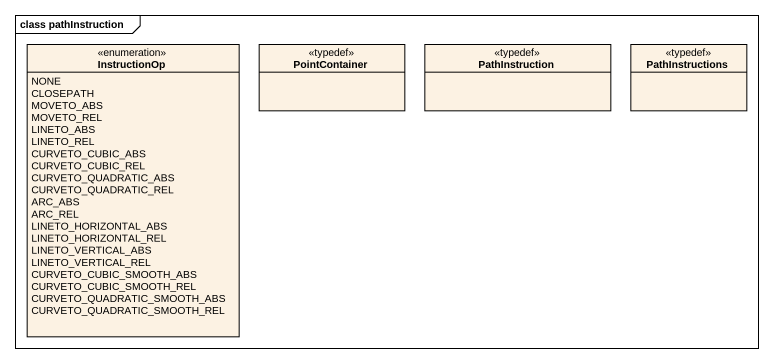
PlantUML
@startuml
mainframe class pathInstruction
hide circle
hide empty members
enum InstructionOp {
  NONE
  CLOSEPATH
  MOVETO_ABS
  MOVETO_REL
  LINETO_ABS
  LINETO_REL
  CURVETO_CUBIC_ABS
  CURVETO_CUBIC_REL
  CURVETO_QUADRATIC_ABS
  CURVETO_QUADRATIC_REL
  ARC_ABS
  ARC_REL
  LINETO_HORIZONTAL_ABS
  LINETO_HORIZONTAL_REL
  LINETO_VERTICAL_ABS
  LINETO_VERTICAL_REL
  CURVETO_CUBIC_SMOOTH_ABS
  CURVETO_CUBIC_SMOOTH_REL
  CURVETO_QUADRATIC_SMOOTH_ABS
  CURVETO_QUADRATIC_SMOOTH_REL
}
class PointContainer <<typedef>>
class PathInstruction <<typedef>>
class PathInstructions <<typedef>>
@enduml
